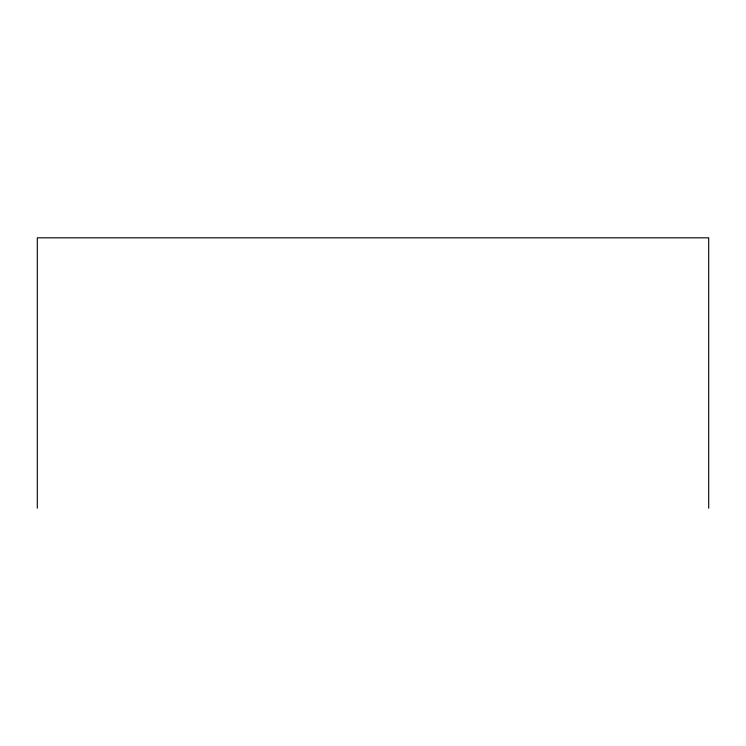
<?xml version="1.0" encoding="UTF-8"?>
<svg xmlns="http://www.w3.org/2000/svg" width="746" height="746" viewBox="0 0 746 746"><rect width="100%" height="100%" fill="white"/><g stroke="black" fill="none" stroke-linecap="round" stroke-linejoin="round"><path stroke-width="1.12" d="M708.7 508.185L708.7 237.815L37.3 237.815L37.3 508.185"/></g></svg>
